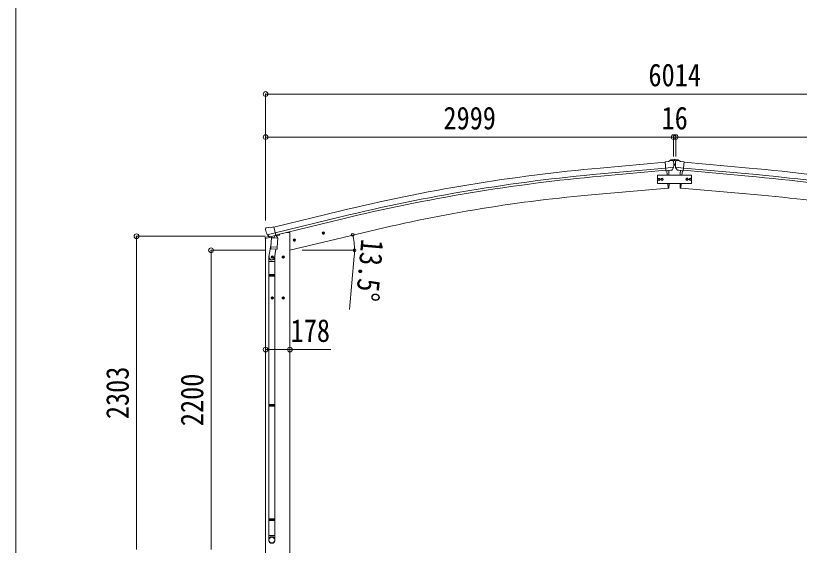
# Model space of a CAD drawing. Units: millimetres at full size. Extents: x -9783 to 33754, y -10064 to 6752.
# Drawn here: x -9783 to -4022, y -3931 to -38 of the extents above; entities that cross this region are included whole.
import ezdxf
from ezdxf.enums import TextEntityAlignment as Align

# ---------------------------------------------------------------- set-up
doc = ezdxf.new("R2010")
doc.units = ezdxf.units.MM
doc.header["$LTSCALE"] = 35
doc.header["$PDMODE"] = 32
doc.header["$PDSIZE"] = 35
for name, color, linetype, lineweight in [('0-1_本体', 4, 'Continuous', 9), ('0-2_部品', 7, 'Continuous', 9), ('0-7_合掌部品', 3, 'Continuous', 9), ('0-A_寸法', 6, 'Continuous', 9), ('F-0_240', 7, 'Continuous', 9)]:
    doc.layers.add(name, color=color, linetype=linetype, lineweight=lineweight)
doc.styles.add('ＭＳ ゴシック', font='')
doc.styles.get('ＭＳ ゴシック').set_extended_font_data('MS Gothic')

msp = doc.modelspace()

# ---------------------------------------------------------------- linework, layer by layer
at = {"layer": '0-1_本体'}
for p, q in [((-5486.25, -1157.79), (-5008.92, -1114.75)), ((-4390.28, -1157.79), (-4867.61, -1114.75)), ((-5482.38, -1200.78), (-5005.21, -1157.75)), ((-5480.87, -1217.55), (-5003.7, -1174.52)), ((-4395.66, -1217.55), (-4872.84, -1174.52)), ((-4394.15, -1200.78), (-4871.32, -1157.75)), ((-4985.22, -1305.33), (-5523.17, -1352.39)), ((-4891.31, -1305.33), (-4353.36, -1352.39)), ((-7885.78, -1592.27), (-7402.9, -1474.79)), ((-7875.74, -1634.25), (-7392.66, -1516.95)), ((-7871.77, -1650.62), (-7388.69, -1533.32)), ((-7917.28, -1659.16), (-7917.28, -1659.71)), ((-7843.26, -1644.91), (-7791.25, -1632.42)), ((-7767.25, -1632.42), (-7791.25, -1632.42)), ((-7179.16, -1621.23), (-7767.25, -1762.42)), ((-7767.25, -1632.42), (-7767.25, -4512.42)), ((-7945.25, -4512.42), (-7945.25, -1675.86))]:
    msp.add_line(p, q, dxfattribs=at)
at = {"layer": '0-1_本体', "color": 6}
msp.add_line((-7767.25, -2492.6), (-7945.25, -2492.6), dxfattribs=at)
at = {"layer": '0-1_本体'}
for centre, radius, start, end in [((-4310.2, -14211.82), 13106.9, 95.14794, 103.64794), ((-4310.2, -14211.82), 13063.74, 95.14794, 103.64794), ((-5566.33, -14211.82), 13063.74, 76.35206, 84.85206), ((-5566.33, -14211.82), 13106.9, 76.35206, 84.85206), ((-4310.2, -14211.82), 13046.9, 95.14794, 103.64794), ((-5566.33, -14211.82), 13046.9, 76.35206, 84.85206), ((-4544.57, -12615.04), 11305.08, 94.96591, 103.47643), ((-5331.96, -12615.04), 11305.08, 76.52357, 85.03409)]:
    msp.add_arc(centre, radius, start, end, dxfattribs=at)
at = {"layer": '0-2_部品'}
for p, q in [((-7947.24, -1607.85), (-7946.96, -1609)), ((-7943.02, -1599.28), (-7946.88, -1605.57)), ((-7939.92, -1597.03), (-7926.74, -1593.86)), ((-7912.18, -1596.54), (-7925.44, -1593.84)), ((-7912.18, -1596.54), (-7886.25, -1590.31)), ((-7947.81, -1676.48), (-7904.79, -1666.15)), ((-7947.81, -1669.59), (-7947.81, -1676.48)), ((-7919.36, -1660.39), (-7945.51, -1666.67)), ((-7933.18, -1648.16), (-7875.68, -1634.35)), ((-7916.33, -1663.07), (-7932.71, -1648.58)), ((-7913.62, -1663.64), (-7906.1, -1661.83)), ((-7912.79, -1663.53), (-7911.26, -1663.16)), ((-7911.26, -1663.16), (-7874.55, -1654.35)), ((-7909.42, -1663.39), (-7909.47, -1664.13)), ((-7908.71, -1665.17), (-7882.9, -1671.61)), ((-7901.8, -1670.52), (-7906.47, -1737.35)), ((-7856.11, -1673.71), (-7901.8, -1670.52)), ((-7900.02, -1667.34), (-7900.25, -1670.63)), ((-7880.5, -1656.17), (-7881.52, -1670.78)), ((-7874.55, -1654.35), (-7873.02, -1653.98)), ((-7871.47, -1651.88), (-7870.52, -1651.94)), ((-7870.52, -1651.94), (-7857.21, -1667.26)), ((-7866.22, -1656.89), (-7847.09, -1652.3)), ((-7857.21, -1667.26), (-7857.65, -1673.6)), ((-7843.26, -1643.7), (-7843.26, -1647.44)), ((-7529.75, -1638.66), (-7510.31, -1633.99)), ((-7525.2, -1630.88), (-7527.33, -1638.08)), ((-7517.9, -1629.13), (-7525.2, -1630.88)), ((-7517.7, -1646.05), (-7522.37, -1626.6)), ((-7512.73, -1634.57), (-7517.9, -1629.13)), ((-7514.86, -1641.77), (-7512.73, -1634.57)), ((-7904.74, -1712.59), (-7920.65, -1808.76)), ((-7860.78, -1740.55), (-7856.11, -1673.71)), ((-7743.69, -1690.02), (-7724.24, -1685.35)), ((-7739.13, -1682.24), (-7741.26, -1689.44)), ((-7731.83, -1680.49), (-7739.13, -1682.24)), ((-7731.63, -1697.41), (-7736.3, -1677.96)), ((-7726.67, -1685.93), (-7731.83, -1680.49)), ((-7728.8, -1693.13), (-7726.67, -1685.93)), ((-7907.33, -1749.82), (-7906.46, -1737.36)), ((-7906.93, -1751.18), (-7906.94, -1751.18)), ((-7860.78, -1740.55), (-7906.47, -1737.35)), ((-7905.49, -1751.96), (-7863.79, -1754.87)), ((-7869.22, -1754.49), (-7879.95, -1818.08)), ((-7860.79, -1740.55), (-7861.68, -1753.24)), ((-7922.8, -1845.92), (-7922.8, -1811.57)), ((-7886.25, -1812.66), (-7906.25, -1812.66)), ((-7896.25, -1805.16), (-7902.75, -1808.91)), ((-7902.75, -1808.91), (-7902.75, -1816.41)), ((-7902.75, -1816.41), (-7896.25, -1820.17)), ((-7896.25, -1822.66), (-7896.25, -1802.66)), ((-7889.75, -1808.91), (-7896.25, -1805.16)), ((-7876.8, -1811.26), (-7876.8, -1845.92)), ((-7806.25, -1812.66), (-7826.25, -1812.66)), ((-7816.25, -1805.16), (-7822.75, -1808.91)), ((-7822.75, -1808.91), (-7822.75, -1816.41)), ((-7822.75, -1816.41), (-7816.25, -1820.17)), ((-7816.25, -1822.66), (-7816.25, -1802.66)), ((-7809.75, -1808.91), (-7816.25, -1805.16)), ((-7876.8, -1845.92), (-7922.8, -1845.92)), ((-7920.8, -1845.92), (-7920.8, -1939.92)), ((-7878.8, -1845.92), (-7878.8, -1939.92)), ((-7922.8, -1941.92), (-7921.8, -1939.92)), ((-7876.8, -1941.92), (-7922.8, -1941.92)), ((-7876.8, -1949.92), (-7922.8, -1949.92)), ((-7877.8, -1939.92), (-7921.8, -1939.92)), ((-7877.8, -1951.92), (-7921.8, -1951.92)), ((-7920.8, -1951.92), (-7920.8, -2896.11)), ((-7878.8, -1951.92), (-7878.8, -2896.11)), ((-7876.8, -1941.92), (-7877.8, -1939.92)), ((-7876.8, -1949.92), (-7877.8, -1951.92)), ((-7876.8, -1941.92), (-7876.8, -1949.92)), ((-7886.25, -2112.66), (-7906.25, -2112.66)), ((-7896.25, -2105.16), (-7902.75, -2108.91)), ((-7902.75, -2108.91), (-7902.75, -2116.41)), ((-7902.75, -2116.41), (-7896.25, -2120.17)), ((-7896.25, -2122.66), (-7896.25, -2102.66)), ((-7889.75, -2108.91), (-7896.25, -2105.16)), ((-7806.25, -2112.66), (-7826.25, -2112.66)), ((-7816.25, -2105.16), (-7822.75, -2108.91)), ((-7822.75, -2108.91), (-7822.75, -2116.41)), ((-7822.75, -2116.41), (-7816.25, -2120.17)), ((-7816.25, -2122.66), (-7816.25, -2102.66)), ((-7809.75, -2108.91), (-7816.25, -2105.16)), ((-7922.8, -2898.11), (-7921.8, -2896.11)), ((-7876.8, -2898.11), (-7922.8, -2898.11)), ((-7876.8, -2906.11), (-7922.8, -2906.11)), ((-7877.8, -2896.11), (-7921.8, -2896.11)), ((-7877.8, -2908.11), (-7921.8, -2908.11)), ((-7920.8, -2908.11), (-7920.8, -3736.29)), ((-7878.8, -2908.11), (-7878.8, -3736.29)), ((-7876.8, -2898.11), (-7877.8, -2896.11)), ((-7876.8, -2906.11), (-7877.8, -2908.11)), ((-7876.8, -2898.11), (-7876.8, -2906.11)), ((-7922.8, -3738.29), (-7921.8, -3736.29)), ((-7876.8, -3738.29), (-7922.8, -3738.29)), ((-7877.8, -3736.29), (-7921.8, -3736.29)), ((-7876.8, -3738.29), (-7877.8, -3736.29)), ((-7876.8, -3738.29), (-7876.8, -3746.29)), ((-7876.8, -3746.29), (-7922.8, -3746.29)), ((-7877.8, -3748.29), (-7921.8, -3748.29)), ((-7920.8, -3748.29), (-7920.8, -3858.29)), ((-7878.8, -3748.29), (-7878.8, -3858.29)), ((-7876.8, -3746.29), (-7877.8, -3748.29)), ((-7922.8, -3892.44), (-7922.8, -3858.29)), ((-7876.8, -3858.29), (-7922.8, -3858.29)), ((-7876.8, -3892.44), (-7876.8, -3858.29))]:
    msp.add_line(p, q, dxfattribs=at)
for points in [[(-7880.82, -1655.76), (-7871.1, -1653.43), (-7886.25, -1590.31)], [(-7933.45, -1647.58), (-7932.87, -1648.42), (-7932.71, -1648.58)], [(-7880.82, -1655.76), (-7881.06, -1655.91), (-7905.82, -1661.86), (-7906.1, -1661.83)], [(-7527.33, -1638.08), (-7522.16, -1643.52), (-7514.86, -1641.77)], [(-7741.26, -1689.44), (-7736.1, -1694.88), (-7728.8, -1693.13)], [(-7896.25, -1820.17), (-7889.75, -1816.41), (-7889.75, -1808.91)], [(-7816.25, -1820.17), (-7809.75, -1816.41), (-7809.75, -1808.91)], [(-7922.8, -1941.92), (-7922.8, -1949.92), (-7921.8, -1951.92)], [(-7896.25, -2120.17), (-7889.75, -2116.41), (-7889.75, -2108.91)], [(-7816.25, -2120.17), (-7809.75, -2116.41), (-7809.75, -2108.91)], [(-7922.8, -2898.11), (-7922.8, -2906.11), (-7921.8, -2908.11)], [(-7922.8, -3738.29), (-7922.8, -3746.29), (-7921.8, -3748.29)]]:
    msp.add_lwpolyline(points, dxfattribs=at)
for centre, radius in [((-7520.03, -1636.32), 8.5), ((-7520.03, -1636.32), 7.7), ((-7520.03, -1636.32), 6.5), ((-7733.97, -1687.69), 8.5), ((-7733.97, -1687.69), 7.7), ((-7733.97, -1687.69), 6.5), ((-7896.25, -1812.66), 8.5), ((-7896.25, -1812.66), 7.7), ((-7896.25, -1812.66), 6.5), ((-7816.25, -1812.66), 8.5), ((-7816.25, -1812.66), 7.7), ((-7816.25, -1812.66), 6.5), ((-7896.25, -2112.66), 8.5), ((-7896.25, -2112.66), 7.7), ((-7896.25, -2112.66), 6.5), ((-7816.25, -2112.66), 8.5), ((-7816.25, -2112.66), 7.7), ((-7816.25, -2112.66), 6.5)]:
    msp.add_circle(centre, radius, dxfattribs=at)
for centre, radius, start, end in [((-7750.16, -1561.75), 202.4, 193.5, 205.09125), ((-7938.76, -1601.89), 5, 103.5, 148.5), ((-7926.04, -1596.78), 3, 78.5, 103.5), ((-7944.81, -1669.59), 3, 103.5, 180), ((-7912.9, -1663.04), 0.5, 248.23754, 283.5), ((-7909.92, -1663.35), 0.5, 356, 103.5), ((-7908.47, -1664.2), 1, 176, 256), ((-7879.9, -1656.26), 0.604, 100.59842, 172.20595), ((-7873.14, -1653.5), 0.5, 283.5, 318.76246), ((-7848.26, -1647.44), 5, 283.5, 0), ((-7882.55, -1670.64), 1.03, 250.03897, 351.96569), ((-7905.39, -1749.99), 1.95, 175.04017, 217.47766), ((-7905.35, -1749.96), 2, 217.40962, 266), ((-7863.65, -1752.88), 2, 266, 349.46843), ((-7892.8, -1811.57), 30, 177.45142, 180)]:
    msp.add_arc(centre, radius, start, end, dxfattribs=at)
for centre, major_axis, ratio, start_param, end_param in [((-7944.32, -1607.14), (-1.57, -2.57), 0.99628, 4.712389, 5.4996506), ((-7914.34, -1660.81), (-0.73, -2.92), 0.997631, 5.8041905, 6.6006116), ((-7914.29, -1660.59), (2.63, 3.16), 0.650902, 4.0958226, 4.1686332), ((-7914.32, -1660.71), (-0.73, -2.92), 0.997631, 0.3902369, 0.4789948), ((-7899.8, -1811.26), (23, 0), 0.996195, 2.5560258, 6.5663028), ((-7899.8, -1811.26), (21, 0), 0.996195, 2.9349147, 5.9512394), ((-7899.8, -3890.69), (-23, 0), 0.996195, 3.1415927, 6.2831853), ((-7899.8, -3892.44), (-23, 0), 0.996195, 3.1415927, 6.2831853), ((-7899.8, -3892.44), (0, -23.43), 0.981806, 4.712389, 7.8539816)]:
    msp.add_ellipse(centre, major_axis=major_axis, ratio=ratio, start_param=start_param, end_param=end_param, dxfattribs=at)
msp.add_ellipse((-7899.8, -3892.44), major_axis=(21, 0), ratio=0.996195, dxfattribs=at)
at = {"layer": '0-7_合掌部品'}
for p, q in [((-4982.54, -1110.35), (-5009.11, -1112.68)), ((-5003.45, -1177.34), (-5009.11, -1112.68)), ((-4982.54, -1110.35), (-4970.82, -1103.59)), ((-4955.92, -1102), (-4969.58, -1103.2)), ((-4942.99, -1095.02), (-4967.12, -1097.14)), ((-4946.78, -1107.75), (-4952.27, -1103.15)), ((-4945.72, -1109.79), (-4945.6, -1111.14)), ((-4945, -1136.52), (-4932.97, -1136.52)), ((-4942.99, -1095.02), (-4934.99, -1095.02)), ((-4937.73, -1099.74), (-4936.89, -1099.74)), ((-4937.73, -1132.44), (-4936.89, -1132.44)), ((-4934.99, -1095.02), (-4910.85, -1097.14)), ((-4932.34, -1109.79), (-4932.46, -1111.14)), ((-4931.27, -1107.75), (-4925.79, -1103.15)), ((-4922.14, -1102), (-4908.47, -1103.2)), ((-4907.49, -1102.96), (-4910.85, -1097.14)), ((-4907.49, -1103.46), (-4907.49, -1102.96)), ((-4895.52, -1110.35), (-4907.24, -1103.59)), ((-4895.52, -1110.35), (-4868.95, -1112.68)), ((-4874.61, -1177.34), (-4868.95, -1112.68)), ((-4946.24, -1152.64), (-5005.16, -1157.8)), ((-4993.49, -1176.47), (-5003.45, -1177.34)), ((-4996.48, -1176.73), (-4993.47, -1211.07)), ((-4993.47, -1211.07), (-4996.48, -1176.73)), ((-4959.88, -1173.53), (-4967.59, -1174.2)), ((-4957.49, -1172.13), (-4946.56, -1153.19)), ((-4931.81, -1152.64), (-4872.9, -1157.8)), ((-4920.56, -1172.13), (-4931.5, -1153.19)), ((-4918.18, -1173.53), (-4910.47, -1174.2)), ((-4881.58, -1176.73), (-4884.59, -1211.07)), ((-4884.59, -1211.07), (-4881.58, -1176.73)), ((-4884.57, -1176.47), (-4874.61, -1177.34)), ((-4988.22, -1271.07), (-4985.22, -1305.33)), ((-4985.42, -1303.05), (-4988.22, -1271.07)), ((-4985.18, -1305.83), (-4985.42, -1303.05)), ((-4982.57, -1305.44), (-4985.18, -1305.83)), ((-4895.49, -1305.44), (-4892.88, -1305.83)), ((-4892.88, -1305.83), (-4892.63, -1303.05)), ((-4889.83, -1271.07), (-4892.83, -1305.33)), ((-4892.63, -1303.05), (-4889.83, -1271.07))]:
    msp.add_line(p, q, dxfattribs=at)
for points in [[(-4970.49, -1103.42), (-4970.49, -1102.96), (-4967.12, -1097.14)], [(-4946.17, -1152.01), (-4946.46, -1153), (-4946.56, -1153.19)], [(-4940.25, -1098.9), (-4941.09, -1098.9), (-4941.09, -1099.74), (-4940.25, -1099.74)], [(-4940.25, -1131.6), (-4941.09, -1131.6), (-4941.09, -1132.44), (-4940.25, -1132.44)], [(-4938.57, -1098.06), (-4938.57, -1097.22), (-4939.41, -1097.22), (-4939.41, -1098.06)], [(-4939.41, -1100.58), (-4939.41, -1101.42), (-4938.57, -1101.42), (-4938.57, -1100.58)], [(-4938.57, -1130.76), (-4938.57, -1129.92), (-4939.41, -1129.92), (-4939.41, -1130.76)], [(-4939.41, -1133.28), (-4939.41, -1134.12), (-4938.57, -1134.12), (-4938.57, -1133.28)], [(-4936.89, -1099.74), (-4936.89, -1098.9), (-4937.73, -1098.9)], [(-4936.89, -1132.44), (-4936.89, -1131.6), (-4937.73, -1131.6)], [(-4931.89, -1152.01), (-4931.6, -1153), (-4931.5, -1153.19)], [(-4993.49, -1176.47), (-4993.22, -1176.54), (-4967.84, -1174.32), (-4967.59, -1174.2)], [(-4980.02, -1211.07), (-4980.6, -1197.52), (-4982.11, -1175.56)], [(-4884.57, -1176.47), (-4884.84, -1176.54), (-4910.22, -1174.32), (-4910.47, -1174.2)], [(-4898.04, -1211.07), (-4897.45, -1197.52), (-4895.95, -1175.56)], [(-4980.03, -1302.6), (-4979.19, -1276.98), (-4979.14, -1271.07)], [(-4898.03, -1302.6), (-4898.87, -1276.98), (-4898.91, -1271.07)]]:
    msp.add_lwpolyline(points, dxfattribs=at)
for points in [[(-4814.01, -1271.07), (-4814.01, -1211.07), (-5064.01, -1211.07), (-5064.01, -1271.07)], [(-5062.02, -1241.07), (-5058.27, -1234.57), (-5050.76, -1234.57), (-5047.01, -1241.07), (-5050.76, -1247.57), (-5058.27, -1247.57)], [(-5038.52, -1241.07), (-5034.77, -1234.57), (-5027.26, -1234.57), (-5023.51, -1241.07), (-5027.26, -1247.57), (-5034.77, -1247.57)], [(-4839.51, -1241.07), (-4843.26, -1234.57), (-4850.77, -1234.57), (-4854.52, -1241.07), (-4850.77, -1247.57), (-4843.26, -1247.57)], [(-4816.01, -1241.07), (-4819.76, -1234.57), (-4827.27, -1234.57), (-4831.02, -1241.07), (-4827.27, -1247.57), (-4819.76, -1247.57)]]:
    msp.add_lwpolyline(points, close=True, dxfattribs=at)
for centre, radius in [((-4938.99, -1099.32), 3.5), ((-4938.99, -1132.02), 3.5), ((-5054.51, -1241.07), 8.5), ((-5054.51, -1241.07), 7.7), ((-5054.51, -1241.07), 6.5), ((-5031.01, -1241.07), 8.5), ((-5031.01, -1241.07), 7.7), ((-5031.01, -1241.07), 6.5), ((-4847.01, -1241.07), 8.5), ((-4847.01, -1241.07), 7.7), ((-4847.01, -1241.07), 6.5), ((-4846.8, -1238.18), 6.5), ((-4823.51, -1241.07), 8.5), ((-4823.51, -1241.07), 7.7), ((-4823.51, -1241.07), 6.5)]:
    msp.add_circle(centre, radius, dxfattribs=at)
for centre, radius, start, end in [((-4969.32, -1106.18), 3, 95, 120), ((-4955.48, -1106.98), 5, 50.00648, 94.99352), ((-5147.23, -1128.78), 202.4, 353.4085, 5), ((-4940.25, -1098.06), 0.84, 270, 0), ((-4940.25, -1100.58), 0.84, 0, 90), ((-4940.25, -1130.76), 0.84, 270, 0), ((-4940.25, -1133.28), 0.84, 0, 90), ((-4937.73, -1098.06), 0.84, 180, 270), ((-4937.73, -1100.58), 0.84, 90, 180), ((-4937.73, -1130.76), 0.84, 180, 270), ((-4937.73, -1133.28), 0.84, 90, 180), ((-4730.83, -1128.78), 202.4, 175, 186.5915), ((-4922.58, -1106.98), 5, 85.00648, 129.99352), ((-4908.74, -1106.18), 3, 60, 85), ((-4983.01, -1302.47), 3, 278.50322, 357.46219), ((-4895.04, -1302.47), 3, 182.53781, 261.49678)]:
    msp.add_arc(centre, radius, start, end, dxfattribs=at)
for centre, major_axis, ratio, start_param, end_param in [((-4941.39, -1105.75), (-15.35, 3.44), 0.101033, 5.9751426, 5.9753737), ((-4948.71, -1110.05), (2.71, -1.31), 0.997474, 0.5366567, 1.3225652), ((-4929.34, -1110.05), (-2.71, -1.31), 0.997474, 4.9606201, 5.7465286), ((-4936.66, -1105.75), (15.35, 3.44), 0.101033, 0.3078116, 0.3080427), ((-4960.15, -1170.53), (1.62, -2.54), 0.997631, 5.8041905, 5.8929484), ((-4960.22, -1170.42), (-3.5, 2.17), 0.650902, 2.1145521, 2.1873627), ((-4960.09, -1170.62), (1.62, -2.54), 0.997631, 5.965759, 6.7621801), ((-4917.96, -1170.62), (-1.62, -2.54), 0.997631, 5.8041905, 6.6006116), ((-4917.84, -1170.42), (3.5, 2.17), 0.650902, 4.0958226, 4.1686332), ((-4917.91, -1170.53), (-1.62, -2.54), 0.997631, 0.3902369, 0.4789948)]:
    msp.add_ellipse(centre, major_axis=major_axis, ratio=ratio, start_param=start_param, end_param=end_param, dxfattribs=at)
at = {"layer": '0-A_寸法'}
for p, q in [((-7945.25, -614.06), (-7945.25, -930.68)), ((-7945.25, -614.06), (-1931.28, -614.06)), ((-7945.25, -930.68), (-7945.25, -1542.91)), ((-7945.25, -930.68), (-4946.25, -930.68)), ((-4946.25, -930.68), (-4946.25, -1074.21)), ((-4946.25, -930.68), (-4946.25, -1074.21)), ((-4946.25, -930.68), (-4930.25, -930.68)), ((-4930.25, -930.68), (-4930.25, -1074.21)), ((-4930.25, -930.68), (-1931.28, -930.68)), ((-8894.82, -1659.42), (-7949.74, -1659.42)), ((-8894.82, -3962.42), (-8894.82, -1659.42)), ((-8346.85, -1762.42), (-7949.74, -1762.42)), ((-8346.85, -3962.42), (-8346.85, -1762.42)), ((-7677.75, -1762.42), (-7290.89, -1762.42)), ((-7293.75, -1804.88), (-7328.11, -2197.38)), ((-7767.25, -2492.6), (-7467.25, -2492.6))]:
    msp.add_line(p, q, dxfattribs=at)
for centre in [(-7305.35, -1648.77), (-7291.89, -1762.42)]:
    msp.add_circle(centre, 10.62, dxfattribs=at)
for start, end in [(0, 13.5), (354.99678, 0)]:
    msp.add_arc((-7778.75, -1762.42), 486.86, start, end, dxfattribs=at)
for p in [(-7945.25, -614.06), (-7945.25, -930.68), (-4946.25, -930.68), (-4930.25, -930.68), (-8894.82, -1659.42), (-8346.85, -1762.42), (-7945.25, -2492.6), (-7767.25, -2492.6)]:
    msp.add_point(p, dxfattribs=at)
at = {"layer": 'F-0_240', "color": 5}
msp.add_line((-9783.03, 6751.9), (-9783.03, -6828.1), dxfattribs=at)

# ---------------------------------------------------------------- texts
at = {"layer": '0-A_寸法', "color": 7, "style": 'ＭＳ ゴシック', "width": 0.85}
for s, p in [('6014', (-5130.77, -607.06)), ('2999', (-6638.25, -923.68)), ('16', (-5034.5, -923.68)), ('178', (-7761.62, -2485.6))]:
    msp.add_text(s, height=166.8, dxfattribs=at).set_placement(p, align=Align.BOTTOM_LEFT)
for s, rotation, p in [('13.5°', 264.997, (-7291.3, -1670.83)), ('2303', 90, (-8901.82, -3003.42)), ('2200', 90, (-8353.85, -3054.92))]:
    msp.add_text(s, height=166.8, rotation=rotation, dxfattribs=at).set_placement(p, align=Align.BOTTOM_LEFT)

doc.saveas('drawing.dxf')
